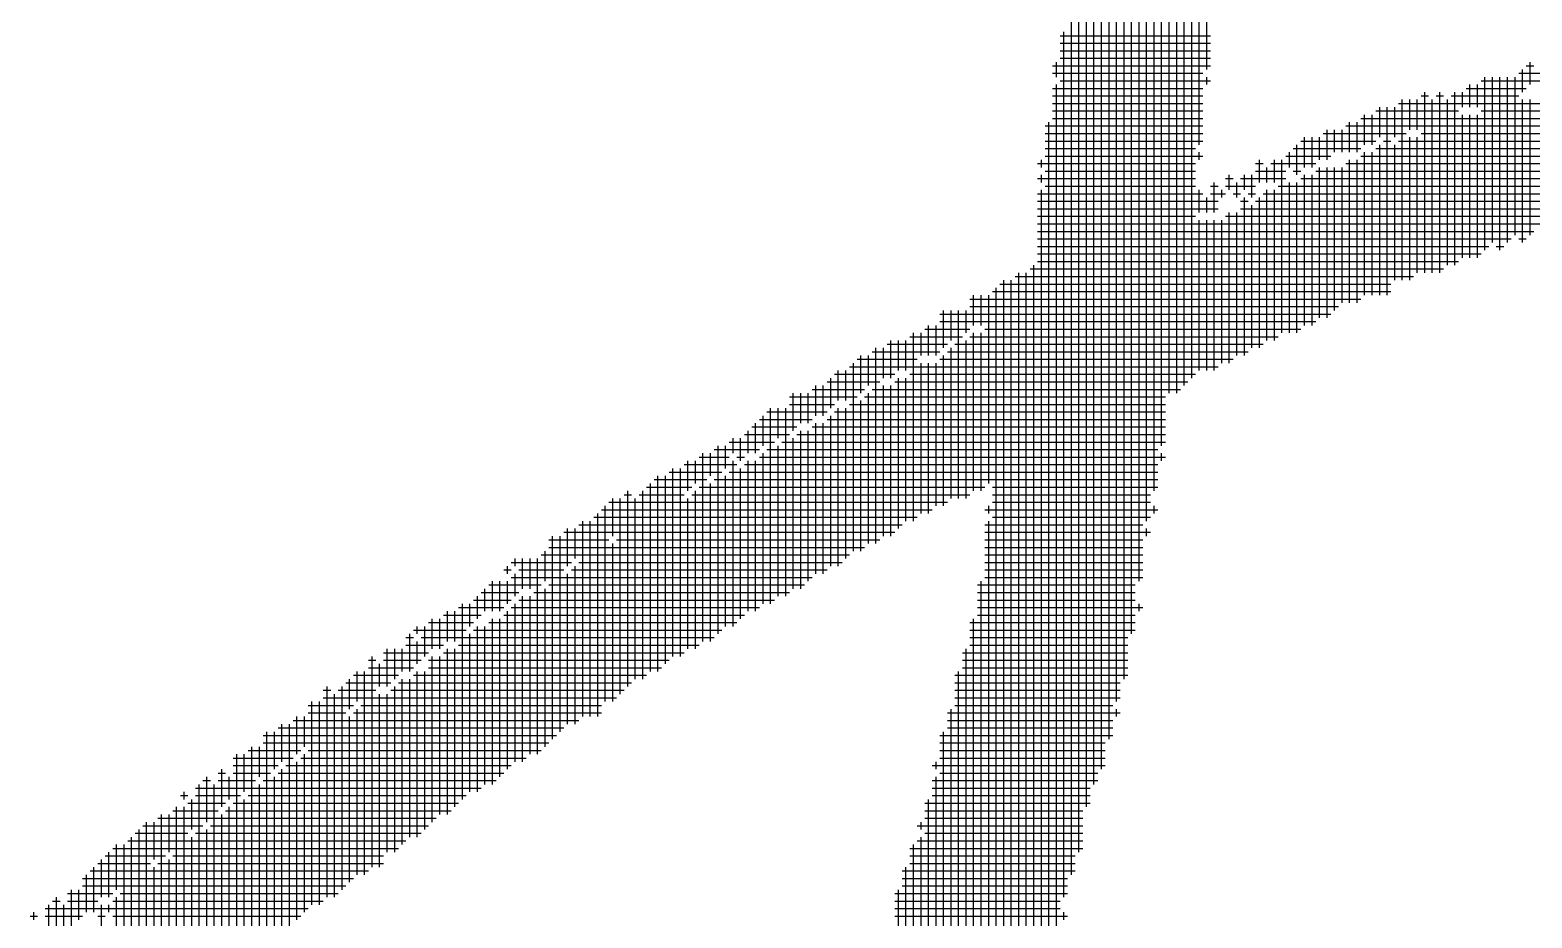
# Model space of a CAD drawing. Header units: feet. Extents: x 0 to 1079770, y 0 to 240000.
# Drawn here: x 954721 to 955476, y 13718 to 14165 of the extents above; entities that cross this region are included whole.
import ezdxf

# ---------------------------------------------------------------- set-up
doc = ezdxf.new("R2010")
doc.units = ezdxf.units.FT
doc.header["$LTSCALE"] = 2200
doc.header["$MEASUREMENT"] = 0
doc.layers.add('CX-MISC', color=2, linetype='CONTINUOUS')

msp = doc.modelspace()

# ---------------------------------------------------------------- linework, layer by layer
at = {"layer": 'CX-MISC'}
for p, q in [((955312.47, 14144.68, 9817.04), (955312.47, 14628.52, 9817.04)), ((955308.69, 14106.88, 9817.04), (955308.69, 14620.96, 9817.04)), ((955304.91, 13989.7, 9817.04), (955304.91, 14613.4, 9817.04)), ((955301.13, 13985.92, 9817.04), (955301.13, 14605.84, 9817.04)), ((955297.35, 13982.14, 9817.04), (955297.35, 14590.72, 9817.04)), ((955293.57, 13982.14, 9817.04), (955293.57, 14583.16, 9817.04)), ((955289.79, 13955.68, 9817.04), (955289.79, 14568.04, 9817.04)), ((955286.01, 13933, 9817.04), (955286.01, 14564.26, 9817.04)), ((955282.23, 13917.88, 9817.04), (955282.23, 14526.46, 9817.04)), ((955278.45, 13887.64, 9817.04), (955278.45, 14515.12, 9817.04)), ((955274.67, 13861.18, 9817.04), (955274.67, 14503.78, 9817.04)), ((955270.89, 13838.5, 9817.04), (955270.89, 14469.76, 9817.04)), ((955267.11, 13827.16, 9817.04), (955267.11, 14447.08, 9817.04)), ((955263.33, 13808.26, 9817.04), (955263.33, 14416.84, 9817.04)), ((955259.55, 13793.14, 9817.04), (955259.55, 14356.36, 9817.04)), ((955255.77, 13785.58, 9817.04), (955255.77, 14341.24, 9817.04)), ((955251.99, 13774.24, 9817.04), (955251.99, 14314.78, 9817.04)), ((955248.21, 13751.56, 9817.04), (955248.21, 14235.4, 9817.04)), ((955244.43, 13740.22, 9817.04), (955244.43, 14212.72, 9817.04)), ((955238.76, 14161.69, 9817.04), (955314.36, 14161.69, 9817.04)), ((955238.76, 14157.91, 9817.04), (955314.36, 14157.91, 9817.04)), ((955240.65, 13728.88, 9817.04), (955240.65, 14163.58, 9817.04)), ((955238.76, 14154.13, 9817.04), (955314.36, 14154.13, 9817.04)), ((955238.76, 14150.35, 9817.04), (955314.36, 14150.35, 9817.04)), ((955234.98, 14146.57, 9817.04), (955314.36, 14146.57, 9817.04)), ((955234.98, 14142.79, 9817.04), (955310.58, 14142.79, 9817.04)), ((955236.87, 14140.9, 9817.04), (955236.87, 14148.46, 9817.04)), ((955469.34, 14142.79, 9817.04), (955499.58, 14142.79, 9817.04)), ((955471.23, 14133.34, 9817.04), (955471.23, 14144.68, 9817.04)), ((955473.12, 14146.57, 9817.04), (955476.9, 14146.57, 9817.04)), ((955475.01, 14137.12, 9817.04), (955475.01, 14148.46, 9817.04)), ((955234.98, 14135.23, 9817.04), (955310.58, 14135.23, 9817.04)), ((955236.87, 13709.98, 9817.04), (955236.87, 14137.12, 9817.04)), ((955238.76, 14139.01, 9817.04), (955314.36, 14139.01, 9817.04)), ((955312.47, 14137.12, 9817.04), (955312.47, 14140.9, 9817.04)), ((955442.88, 14135.23, 9817.04), (955473.12, 14135.23, 9817.04)), ((955444.77, 14125.78, 9817.04), (955444.77, 14137.12, 9817.04)), ((955448.55, 14125.78, 9817.04), (955448.55, 14137.12, 9817.04)), ((955450.44, 14139.01, 9817.04), (955492.02, 14139.01, 9817.04)), ((955452.33, 14053.96, 9817.04), (955452.33, 14140.9, 9817.04)), ((955456.11, 14057.74, 9817.04), (955456.11, 14140.9, 9817.04)), ((955459.89, 14053.96, 9817.04), (955459.89, 14140.9, 9817.04)), ((955463.67, 14057.74, 9817.04), (955463.67, 14140.9, 9817.04)), ((955467.45, 14061.52, 9817.04), (955467.45, 14140.9, 9817.04)), ((955234.98, 14131.45, 9817.04), (955310.58, 14131.45, 9817.04)), ((955234.98, 14127.67, 9817.04), (955310.58, 14127.67, 9817.04)), ((955408.86, 14127.67, 9817.04), (955715.04, 14127.67, 9817.04)), ((955410.75, 14038.84, 9817.04), (955410.75, 14129.56, 9817.04)), ((955414.53, 14114.44, 9817.04), (955414.53, 14129.56, 9817.04)), ((955418.31, 14114.44, 9817.04), (955418.31, 14129.56, 9817.04)), ((955420.2, 14131.45, 9817.04), (955423.98, 14131.45, 9817.04)), ((955422.09, 14042.62, 9817.04), (955422.09, 14133.34, 9817.04)), ((955425.87, 14042.62, 9817.04), (955425.87, 14129.56, 9817.04)), ((955427.76, 14131.45, 9817.04), (955431.54, 14131.45, 9817.04)), ((955429.65, 14042.62, 9817.04), (955429.65, 14133.34, 9817.04)), ((955433.43, 14046.4, 9817.04), (955433.43, 14129.56, 9817.04)), ((955435.32, 14131.45, 9817.04), (955469.34, 14131.45, 9817.04)), ((955437.21, 14046.4, 9817.04), (955437.21, 14133.34, 9817.04)), ((955440.99, 14125.78, 9817.04), (955440.99, 14133.34, 9817.04)), ((955471.23, 14057.74, 9817.04), (955471.23, 14129.56, 9817.04)), ((955475.01, 14061.52, 9817.04), (955475.01, 14129.56, 9817.04)), ((955234.98, 14123.89, 9817.04), (955310.58, 14123.89, 9817.04)), ((955234.98, 14120.11, 9817.04), (955310.58, 14120.11, 9817.04)), ((955389.96, 14120.11, 9817.04), (955718.82, 14120.11, 9817.04)), ((955391.85, 14106.88, 9817.04), (955391.85, 14122, 9817.04)), ((955395.63, 14106.88, 9817.04), (955395.63, 14122, 9817.04)), ((955397.52, 14123.89, 9817.04), (955439.1, 14123.89, 9817.04)), ((955399.41, 14110.66, 9817.04), (955399.41, 14125.78, 9817.04)), ((955403.19, 14031.28, 9817.04), (955403.19, 14125.78, 9817.04)), ((955406.97, 14110.66, 9817.04), (955406.97, 14125.78, 9817.04)), ((955440.99, 14050.18, 9817.04), (955440.99, 14122, 9817.04)), ((955444.77, 14050.18, 9817.04), (955444.77, 14122, 9817.04)), ((955448.55, 14050.18, 9817.04), (955448.55, 14122, 9817.04)), ((955450.44, 14123.89, 9817.04), (955718.82, 14123.89, 9817.04)), ((955231.2, 14116.33, 9817.04), (955310.58, 14116.33, 9817.04)), ((955231.2, 14112.55, 9817.04), (955310.58, 14112.55, 9817.04)), ((955233.09, 13694.86, 9817.04), (955233.09, 14118.22, 9817.04)), ((955371.06, 14112.55, 9817.04), (955412.64, 14112.55, 9817.04)), ((955372.95, 14099.32, 9817.04), (955372.95, 14114.44, 9817.04)), ((955376.73, 14103.1, 9817.04), (955376.73, 14114.44, 9817.04)), ((955380.51, 14103.1, 9817.04), (955380.51, 14114.44, 9817.04)), ((955382.4, 14116.33, 9817.04), (955718.82, 14116.33, 9817.04)), ((955384.29, 14103.1, 9817.04), (955384.29, 14118.22, 9817.04)), ((955388.07, 14103.1, 9817.04), (955388.07, 14118.22, 9817.04)), ((955420.2, 14112.55, 9817.04), (955726.38, 14112.55, 9817.04)), ((955231.2, 14108.77, 9817.04), (955310.58, 14108.77, 9817.04)), ((955231.2, 14104.99, 9817.04), (955306.8, 14104.99, 9817.04)), ((955355.94, 14104.99, 9817.04), (955389.96, 14104.99, 9817.04)), ((955357.83, 14091.76, 9817.04), (955357.83, 14106.88, 9817.04)), ((955359.72, 14108.77, 9817.04), (955397.52, 14108.77, 9817.04)), ((955361.61, 14095.54, 9817.04), (955361.61, 14110.66, 9817.04)), ((955365.39, 14095.54, 9817.04), (955365.39, 14110.66, 9817.04)), ((955369.17, 14099.32, 9817.04), (955369.17, 14110.66, 9817.04)), ((955397.52, 14104.99, 9817.04), (955733.94, 14104.99, 9817.04)), ((955399.41, 14031.28, 9817.04), (955399.41, 14106.88, 9817.04)), ((955401.3, 14108.77, 9817.04), (955405.08, 14108.77, 9817.04)), ((955406.97, 14038.84, 9817.04), (955406.97, 14106.88, 9817.04)), ((955408.86, 14108.77, 9817.04), (955730.16, 14108.77, 9817.04)), ((955414.53, 14038.84, 9817.04), (955414.53, 14110.66, 9817.04)), ((955418.31, 14042.62, 9817.04), (955418.31, 14110.66, 9817.04)), ((955227.42, 14097.43, 9817.04), (955306.8, 14097.43, 9817.04)), ((955229.31, 14095.54, 9817.04), (955229.31, 14099.32, 9817.04)), ((955231.2, 14101.21, 9817.04), (955310.58, 14101.21, 9817.04)), ((955308.69, 14099.32, 9817.04), (955308.69, 14103.1, 9817.04)), ((955337.04, 14097.43, 9817.04), (955340.82, 14097.43, 9817.04)), ((955338.93, 14087.98, 9817.04), (955338.93, 14099.32, 9817.04)), ((955344.6, 14097.43, 9817.04), (955367.28, 14097.43, 9817.04)), ((955346.49, 14087.98, 9817.04), (955346.49, 14099.32, 9817.04)), ((955350.27, 14012.38, 9817.04), (955350.27, 14099.32, 9817.04)), ((955352.16, 14101.21, 9817.04), (955374.84, 14101.21, 9817.04)), ((955354.05, 14095.54, 9817.04), (955354.05, 14103.1, 9817.04)), ((955382.4, 14097.43, 9817.04), (955601.64, 14097.43, 9817.04)), ((955384.29, 14027.5, 9817.04), (955384.29, 14099.32, 9817.04)), ((955388.07, 14027.5, 9817.04), (955388.07, 14099.32, 9817.04)), ((955389.96, 14101.21, 9817.04), (955733.94, 14101.21, 9817.04)), ((955391.85, 14031.28, 9817.04), (955391.85, 14103.1, 9817.04)), ((955395.63, 14031.28, 9817.04), (955395.63, 14103.1, 9817.04)), ((955227.42, 14089.87, 9817.04), (955306.8, 14089.87, 9817.04)), ((955229.31, 14087.98, 9817.04), (955229.31, 14091.76, 9817.04)), ((955231.2, 14093.65, 9817.04), (955306.8, 14093.65, 9817.04)), ((955321.92, 14089.87, 9817.04), (955325.7, 14089.87, 9817.04)), ((955323.81, 14084.2, 9817.04), (955323.81, 14091.76, 9817.04)), ((955329.48, 14089.87, 9817.04), (955352.16, 14089.87, 9817.04)), ((955331.37, 14084.2, 9817.04), (955331.37, 14091.76, 9817.04)), ((955335.15, 14080.42, 9817.04), (955335.15, 14091.76, 9817.04)), ((955337.04, 14093.65, 9817.04), (955352.16, 14093.65, 9817.04)), ((955342.71, 14087.98, 9817.04), (955342.71, 14095.54, 9817.04)), ((955355.94, 14093.65, 9817.04), (955359.72, 14093.65, 9817.04)), ((955359.72, 14089.87, 9817.04), (955571.4, 14089.87, 9817.04)), ((955361.61, 14016.16, 9817.04), (955361.61, 14091.76, 9817.04)), ((955365.39, 14016.16, 9817.04), (955365.39, 14091.76, 9817.04)), ((955367.28, 14093.65, 9817.04), (955594.08, 14093.65, 9817.04)), ((955369.17, 14019.94, 9817.04), (955369.17, 14095.54, 9817.04)), ((955372.95, 14019.94, 9817.04), (955372.95, 14095.54, 9817.04)), ((955376.73, 14023.72, 9817.04), (955376.73, 14095.54, 9817.04)), ((955380.51, 14027.5, 9817.04), (955380.51, 14095.54, 9817.04)), ((955227.42, 14082.31, 9817.04), (955310.58, 14082.31, 9817.04)), ((955229.31, 13668.4, 9817.04), (955229.31, 14084.2, 9817.04)), ((955231.2, 14086.09, 9817.04), (955306.8, 14086.09, 9817.04)), ((955308.69, 14072.86, 9817.04), (955308.69, 14084.2, 9817.04)), ((955314.36, 14086.09, 9817.04), (955318.14, 14086.09, 9817.04)), ((955314.36, 14082.31, 9817.04), (955321.92, 14082.31, 9817.04)), ((955316.25, 14072.86, 9817.04), (955316.25, 14087.98, 9817.04)), ((955320.03, 14080.42, 9817.04), (955320.03, 14084.2, 9817.04)), ((955321.92, 14086.09, 9817.04), (955337.04, 14086.09, 9817.04)), ((955325.7, 14082.31, 9817.04), (955329.48, 14082.31, 9817.04)), ((955327.59, 14080.42, 9817.04), (955327.59, 14087.98, 9817.04)), ((955333.26, 14082.31, 9817.04), (955337.04, 14082.31, 9817.04)), ((955340.82, 14082.31, 9817.04), (955537.38, 14082.31, 9817.04)), ((955342.71, 14008.6, 9817.04), (955342.71, 14084.2, 9817.04)), ((955346.49, 14008.6, 9817.04), (955346.49, 14084.2, 9817.04)), ((955348.38, 14086.09, 9817.04), (955556.28, 14086.09, 9817.04)), ((955354.05, 14012.38, 9817.04), (955354.05, 14087.98, 9817.04)), ((955357.83, 14012.38, 9817.04), (955357.83, 14087.98, 9817.04)), ((955227.42, 14078.53, 9817.04), (955318.14, 14078.53, 9817.04)), ((955227.42, 14074.75, 9817.04), (955318.14, 14074.75, 9817.04)), ((955312.47, 14072.86, 9817.04), (955312.47, 14080.42, 9817.04)), ((955329.48, 14078.53, 9817.04), (955333.26, 14078.53, 9817.04)), ((955329.48, 14074.75, 9817.04), (955518.48, 14074.75, 9817.04)), ((955331.37, 14001.04, 9817.04), (955331.37, 14080.42, 9817.04)), ((955335.15, 14004.82, 9817.04), (955335.15, 14076.64, 9817.04)), ((955337.04, 14078.53, 9817.04), (955526.04, 14078.53, 9817.04)), ((955338.93, 14004.82, 9817.04), (955338.93, 14080.42, 9817.04)), ((955227.42, 14070.97, 9817.04), (955306.8, 14070.97, 9817.04)), ((955227.42, 14067.19, 9817.04), (955495.8, 14067.19, 9817.04)), ((955308.69, 13993.48, 9817.04), (955308.69, 14069.08, 9817.04)), ((955312.47, 13993.48, 9817.04), (955312.47, 14069.08, 9817.04)), ((955316.25, 13993.48, 9817.04), (955316.25, 14069.08, 9817.04)), ((955320.03, 13997.26, 9817.04), (955320.03, 14069.08, 9817.04)), ((955321.92, 14070.97, 9817.04), (955503.36, 14070.97, 9817.04)), ((955323.81, 13997.26, 9817.04), (955323.81, 14072.86, 9817.04)), ((955327.59, 14001.04, 9817.04), (955327.59, 14072.86, 9817.04)), ((955227.42, 14063.41, 9817.04), (955476.9, 14063.41, 9817.04)), ((955227.42, 14059.63, 9817.04), (955465.56, 14059.63, 9817.04)), ((955469.34, 14059.63, 9817.04), (955473.12, 14059.63, 9817.04)), ((955227.42, 14055.85, 9817.04), (955454.22, 14055.85, 9817.04)), ((955227.42, 14052.07, 9817.04), (955450.44, 14052.07, 9817.04)), ((955458, 14055.85, 9817.04), (955461.78, 14055.85, 9817.04)), ((955223.64, 14044.51, 9817.04), (955431.54, 14044.51, 9817.04)), ((955225.53, 13660.84, 9817.04), (955225.53, 14046.4, 9817.04)), ((955227.42, 14048.29, 9817.04), (955439.1, 14048.29, 9817.04)), ((955208.52, 14036.95, 9817.04), (955405.08, 14036.95, 9817.04)), ((955210.41, 13607.92, 9817.04), (955210.41, 14038.84, 9817.04)), ((955214.19, 13623.04, 9817.04), (955214.19, 14038.84, 9817.04)), ((955216.08, 14040.73, 9817.04), (955416.42, 14040.73, 9817.04)), ((955217.97, 13634.38, 9817.04), (955217.97, 14042.62, 9817.04)), ((955221.75, 13645.72, 9817.04), (955221.75, 14042.62, 9817.04)), ((955193.4, 14029.39, 9817.04), (955389.96, 14029.39, 9817.04)), ((955195.29, 14016.16, 9817.04), (955195.29, 14031.28, 9817.04)), ((955199.07, 14016.16, 9817.04), (955199.07, 14031.28, 9817.04)), ((955202.85, 13936.78, 9817.04), (955202.85, 14031.28, 9817.04)), ((955204.74, 14033.17, 9817.04), (955405.08, 14033.17, 9817.04)), ((955206.63, 13589.02, 9817.04), (955206.63, 14035.06, 9817.04)), ((955178.28, 14021.83, 9817.04), (955374.84, 14021.83, 9817.04)), ((955180.17, 14004.82, 9817.04), (955180.17, 14023.72, 9817.04)), ((955183.95, 14008.6, 9817.04), (955183.95, 14023.72, 9817.04)), ((955187.73, 13929.22, 9817.04), (955187.73, 14023.72, 9817.04)), ((955191.51, 14012.38, 9817.04), (955191.51, 14023.72, 9817.04)), ((955193.4, 14025.61, 9817.04), (955378.62, 14025.61, 9817.04)), ((955170.72, 14014.27, 9817.04), (955193.4, 14014.27, 9817.04)), ((955172.61, 14001.04, 9817.04), (955172.61, 14016.16, 9817.04)), ((955176.39, 14001.04, 9817.04), (955176.39, 14016.16, 9817.04)), ((955178.28, 14018.05, 9817.04), (955367.28, 14018.05, 9817.04)), ((955200.96, 14014.27, 9817.04), (955359.72, 14014.27, 9817.04)), ((955151.82, 14006.71, 9817.04), (955182.06, 14006.71, 9817.04)), ((955153.71, 13989.7, 9817.04), (955153.71, 14008.6, 9817.04)), ((955157.49, 13993.48, 9817.04), (955157.49, 14008.6, 9817.04)), ((955161.27, 13993.48, 9817.04), (955161.27, 14008.6, 9817.04)), ((955163.16, 14010.49, 9817.04), (955189.62, 14010.49, 9817.04)), ((955165.05, 13917.88, 9817.04), (955165.05, 14012.38, 9817.04)), ((955168.83, 14001.04, 9817.04), (955168.83, 14012.38, 9817.04)), ((955185.84, 14006.71, 9817.04), (955340.82, 14006.71, 9817.04)), ((955191.51, 13929.22, 9817.04), (955191.51, 14008.6, 9817.04)), ((955193.4, 14010.49, 9817.04), (955348.38, 14010.49, 9817.04)), ((955195.29, 13933, 9817.04), (955195.29, 14012.38, 9817.04)), ((955199.07, 13933, 9817.04), (955199.07, 14012.38, 9817.04)), ((955136.7, 13999.15, 9817.04), (955166.94, 13999.15, 9817.04)), ((955138.59, 13982.14, 9817.04), (955138.59, 14001.04, 9817.04)), ((955142.37, 13985.92, 9817.04), (955142.37, 14001.04, 9817.04)), ((955144.26, 14002.93, 9817.04), (955178.28, 14002.93, 9817.04)), ((955146.15, 13906.54, 9817.04), (955146.15, 14004.82, 9817.04)), ((955149.93, 13989.7, 9817.04), (955149.93, 14004.82, 9817.04)), ((955178.28, 13999.15, 9817.04), (955325.7, 13999.15, 9817.04)), ((955180.17, 13925.44, 9817.04), (955180.17, 14001.04, 9817.04)), ((955182.06, 14002.93, 9817.04), (955333.26, 14002.93, 9817.04)), ((955183.95, 13929.22, 9817.04), (955183.95, 14004.82, 9817.04)), ((955125.36, 13991.59, 9817.04), (955155.6, 13991.59, 9817.04)), ((955127.25, 13978.36, 9817.04), (955127.25, 13993.48, 9817.04)), ((955131.03, 13978.36, 9817.04), (955131.03, 13993.48, 9817.04)), ((955132.92, 13995.37, 9817.04), (955318.14, 13995.37, 9817.04)), ((955134.81, 13902.76, 9817.04), (955134.81, 13997.26, 9817.04)), ((955163.16, 13991.59, 9817.04), (955306.8, 13991.59, 9817.04)), ((955168.83, 13921.66, 9817.04), (955168.83, 13997.26, 9817.04)), ((955172.61, 13921.66, 9817.04), (955172.61, 13997.26, 9817.04)), ((955176.39, 13925.44, 9817.04), (955176.39, 13997.26, 9817.04)), ((955114.02, 13984.03, 9817.04), (955140.48, 13984.03, 9817.04)), ((955115.91, 13970.8, 9817.04), (955115.91, 13985.92, 9817.04)), ((955119.69, 13970.8, 9817.04), (955119.69, 13985.92, 9817.04)), ((955121.58, 13987.81, 9817.04), (955148.04, 13987.81, 9817.04)), ((955123.47, 13974.58, 9817.04), (955123.47, 13989.7, 9817.04)), ((955144.26, 13984.03, 9817.04), (955299.24, 13984.03, 9817.04)), ((955149.93, 13910.32, 9817.04), (955149.93, 13985.92, 9817.04)), ((955153.71, 13910.32, 9817.04), (955153.71, 13985.92, 9817.04)), ((955155.6, 13987.81, 9817.04), (955303.02, 13987.81, 9817.04)), ((955157.49, 13914.1, 9817.04), (955157.49, 13989.7, 9817.04)), ((955161.27, 13917.88, 9817.04), (955161.27, 13989.7, 9817.04)), ((955102.68, 13980.25, 9817.04), (955136.7, 13980.25, 9817.04)), ((955102.68, 13976.47, 9817.04), (955125.36, 13976.47, 9817.04)), ((955104.57, 13963.24, 9817.04), (955104.57, 13982.14, 9817.04)), ((955108.35, 13967.02, 9817.04), (955108.35, 13982.14, 9817.04)), ((955112.13, 13967.02, 9817.04), (955112.13, 13982.14, 9817.04)), ((955132.92, 13976.47, 9817.04), (955291.68, 13976.47, 9817.04)), ((955138.59, 13902.76, 9817.04), (955138.59, 13978.36, 9817.04)), ((955140.48, 13980.25, 9817.04), (955291.68, 13980.25, 9817.04)), ((955142.37, 13906.54, 9817.04), (955142.37, 13982.14, 9817.04)), ((955087.56, 13968.91, 9817.04), (955114.02, 13968.91, 9817.04)), ((955089.45, 13955.68, 9817.04), (955089.45, 13970.8, 9817.04)), ((955091.34, 13972.69, 9817.04), (955121.58, 13972.69, 9817.04)), ((955093.23, 13876.3, 9817.04), (955093.23, 13974.58, 9817.04)), ((955097.01, 13959.46, 9817.04), (955097.01, 13974.58, 9817.04)), ((955100.79, 13880.08, 9817.04), (955100.79, 13974.58, 9817.04)), ((955121.58, 13968.91, 9817.04), (955291.68, 13968.91, 9817.04)), ((955123.47, 13895.2, 9817.04), (955123.47, 13970.8, 9817.04)), ((955125.36, 13972.69, 9817.04), (955291.68, 13972.69, 9817.04)), ((955127.25, 13895.2, 9817.04), (955127.25, 13974.58, 9817.04)), ((955131.03, 13898.98, 9817.04), (955131.03, 13974.58, 9817.04)), ((955080, 13961.35, 9817.04), (955102.68, 13961.35, 9817.04)), ((955081.89, 13951.9, 9817.04), (955081.89, 13963.24, 9817.04)), ((955083.78, 13965.13, 9817.04), (955106.46, 13965.13, 9817.04)), ((955085.67, 13951.9, 9817.04), (955085.67, 13967.02, 9817.04)), ((955106.46, 13961.35, 9817.04), (955291.68, 13961.35, 9817.04)), ((955108.35, 13883.86, 9817.04), (955108.35, 13963.24, 9817.04)), ((955112.13, 13887.64, 9817.04), (955112.13, 13963.24, 9817.04)), ((955114.02, 13965.13, 9817.04), (955291.68, 13965.13, 9817.04)), ((955115.91, 13891.42, 9817.04), (955115.91, 13967.02, 9817.04)), ((955119.69, 13891.42, 9817.04), (955119.69, 13967.02, 9817.04)), ((955064.88, 13953.79, 9817.04), (955087.56, 13953.79, 9817.04)), ((955066.77, 13861.18, 9817.04), (955066.77, 13955.68, 9817.04)), ((955070.55, 13944.34, 9817.04), (955070.55, 13955.68, 9817.04)), ((955072.44, 13957.57, 9817.04), (955095.12, 13957.57, 9817.04)), ((955074.33, 13951.9, 9817.04), (955074.33, 13959.46, 9817.04)), ((955078.11, 13948.12, 9817.04), (955078.11, 13959.46, 9817.04)), ((955091.34, 13953.79, 9817.04), (955287.9, 13953.79, 9817.04)), ((955097.01, 13880.08, 9817.04), (955097.01, 13955.68, 9817.04)), ((955098.9, 13957.57, 9817.04), (955291.68, 13957.57, 9817.04)), ((955104.57, 13883.86, 9817.04), (955104.57, 13959.46, 9817.04)), ((955049.76, 13946.23, 9817.04), (955076.22, 13946.23, 9817.04)), ((955051.65, 13933, 9817.04), (955051.65, 13948.12, 9817.04)), ((955055.43, 13936.78, 9817.04), (955055.43, 13948.12, 9817.04)), ((955057.32, 13950.01, 9817.04), (955072.44, 13950.01, 9817.04)), ((955059.21, 13857.4, 9817.04), (955059.21, 13951.9, 9817.04)), ((955062.99, 13940.56, 9817.04), (955062.99, 13951.9, 9817.04)), ((955074.33, 13864.96, 9817.04), (955074.33, 13948.12, 9817.04)), ((955076.22, 13950.01, 9817.04), (955080, 13950.01, 9817.04)), ((955080, 13946.23, 9817.04), (955287.9, 13946.23, 9817.04)), ((955081.89, 13872.52, 9817.04), (955081.89, 13948.12, 9817.04)), ((955085.67, 13872.52, 9817.04), (955085.67, 13948.12, 9817.04)), ((955087.56, 13950.01, 9817.04), (955291.68, 13950.01, 9817.04)), ((955089.45, 13876.3, 9817.04), (955089.45, 13951.9, 9817.04)), ((955289.79, 13948.12, 9817.04), (955289.79, 13951.9, 9817.04)), ((955034.64, 13938.67, 9817.04), (955061.1, 13938.67, 9817.04)), ((955036.53, 13842.28, 9817.04), (955036.53, 13940.56, 9817.04)), ((955040.31, 13846.06, 9817.04), (955040.31, 13940.56, 9817.04)), ((955042.2, 13942.45, 9817.04), (955068.66, 13942.45, 9817.04)), ((955044.09, 13849.84, 9817.04), (955044.09, 13944.34, 9817.04)), ((955047.87, 13849.84, 9817.04), (955047.87, 13944.34, 9817.04)), ((955064.88, 13938.67, 9817.04), (955287.9, 13938.67, 9817.04)), ((955070.55, 13864.96, 9817.04), (955070.55, 13940.56, 9817.04)), ((955072.44, 13942.45, 9817.04), (955287.9, 13942.45, 9817.04)), ((955078.11, 13868.74, 9817.04), (955078.11, 13944.34, 9817.04)), ((955019.52, 13931.11, 9817.04), (955023.3, 13931.11, 9817.04)), ((955021.41, 13834.72, 9817.04), (955021.41, 13933, 9817.04)), ((955027.08, 13931.11, 9817.04), (955049.76, 13931.11, 9817.04)), ((955028.97, 13838.5, 9817.04), (955028.97, 13933, 9817.04)), ((955030.86, 13934.89, 9817.04), (955053.54, 13934.89, 9817.04)), ((955032.75, 13842.28, 9817.04), (955032.75, 13936.78, 9817.04)), ((955053.54, 13931.11, 9817.04), (955193.4, 13931.11, 9817.04)), ((955055.43, 13853.62, 9817.04), (955055.43, 13933, 9817.04)), ((955057.32, 13934.89, 9817.04), (955200.96, 13934.89, 9817.04)), ((955062.99, 13857.4, 9817.04), (955062.99, 13936.78, 9817.04)), ((955204.74, 13934.89, 9817.04), (955287.9, 13934.89, 9817.04)), ((955204.74, 13931.11, 9817.04), (955284.12, 13931.11, 9817.04)), ((955008.18, 13923.55, 9817.04), (955174.5, 13923.55, 9817.04)), ((955010.07, 13827.16, 9817.04), (955010.07, 13925.44, 9817.04)), ((955011.96, 13927.33, 9817.04), (955182.06, 13927.33, 9817.04)), ((955013.85, 13910.32, 9817.04), (955013.85, 13929.22, 9817.04)), ((955017.63, 13830.94, 9817.04), (955017.63, 13929.22, 9817.04)), ((955025.19, 13838.5, 9817.04), (955025.19, 13929.22, 9817.04)), ((955051.65, 13853.62, 9817.04), (955051.65, 13929.22, 9817.04)), ((955200.96, 13923.55, 9817.04), (955287.9, 13923.55, 9817.04)), ((955202.85, 13921.66, 9817.04), (955202.85, 13925.44, 9817.04)), ((955204.74, 13927.33, 9817.04), (955284.12, 13927.33, 9817.04)), ((955286.01, 13921.66, 9817.04), (955286.01, 13925.44, 9817.04)), ((954996.84, 13915.99, 9817.04), (955159.38, 13915.99, 9817.04)), ((954998.73, 13819.6, 9817.04), (954998.73, 13917.88, 9817.04)), ((955002.51, 13819.6, 9817.04), (955002.51, 13917.88, 9817.04)), ((955004.4, 13919.77, 9817.04), (955166.94, 13919.77, 9817.04)), ((955006.29, 13819.6, 9817.04), (955006.29, 13921.66, 9817.04)), ((955200.96, 13915.99, 9817.04), (955280.34, 13915.99, 9817.04)), ((955202.85, 13589.02, 9817.04), (955202.85, 13917.88, 9817.04)), ((955204.74, 13919.77, 9817.04), (955284.12, 13919.77, 9817.04)), ((954981.72, 13908.43, 9817.04), (955011.96, 13908.43, 9817.04)), ((954983.61, 13808.26, 9817.04), (954983.61, 13910.32, 9817.04)), ((954987.39, 13812.04, 9817.04), (954987.39, 13910.32, 9817.04)), ((954989.28, 13912.21, 9817.04), (955155.6, 13912.21, 9817.04)), ((954991.17, 13895.2, 9817.04), (954991.17, 13914.1, 9817.04)), ((954994.95, 13898.98, 9817.04), (954994.95, 13914.1, 9817.04)), ((955015.74, 13908.43, 9817.04), (955148.04, 13908.43, 9817.04)), ((955200.96, 13912.21, 9817.04), (955284.12, 13912.21, 9817.04)), ((955200.96, 13908.43, 9817.04), (955280.34, 13908.43, 9817.04)), ((955282.23, 13910.32, 9817.04), (955282.23, 13914.1, 9817.04)), ((954977.94, 13900.87, 9817.04), (955132.92, 13900.87, 9817.04)), ((954979.83, 13887.64, 9817.04), (954979.83, 13902.76, 9817.04)), ((954981.72, 13904.65, 9817.04), (955140.48, 13904.65, 9817.04)), ((955013.85, 13827.16, 9817.04), (955013.85, 13906.54, 9817.04)), ((955200.96, 13904.65, 9817.04), (955280.34, 13904.65, 9817.04)), ((955200.96, 13900.87, 9817.04), (955280.34, 13900.87, 9817.04)), ((954959.04, 13893.31, 9817.04), (954962.82, 13893.31, 9817.04)), ((954960.93, 13891.42, 9817.04), (954960.93, 13895.2, 9817.04)), ((954962.82, 13897.09, 9817.04), (954993.06, 13897.09, 9817.04)), ((954964.71, 13895.2, 9817.04), (954964.71, 13898.98, 9817.04)), ((954966.6, 13893.31, 9817.04), (954989.28, 13893.31, 9817.04)), ((954968.49, 13883.86, 9817.04), (954968.49, 13898.98, 9817.04)), ((954972.27, 13883.86, 9817.04), (954972.27, 13898.98, 9817.04)), ((954976.05, 13800.7, 9817.04), (954976.05, 13898.98, 9817.04)), ((954993.06, 13893.31, 9817.04), (955121.58, 13893.31, 9817.04)), ((954994.95, 13815.82, 9817.04), (954994.95, 13895.2, 9817.04)), ((954996.84, 13897.09, 9817.04), (955129.14, 13897.09, 9817.04)), ((955200.96, 13897.09, 9817.04), (955280.34, 13897.09, 9817.04)), ((955200.96, 13893.31, 9817.04), (955280.34, 13893.31, 9817.04)), ((954951.48, 13885.75, 9817.04), (954977.94, 13885.75, 9817.04)), ((954953.37, 13872.52, 9817.04), (954953.37, 13887.64, 9817.04)), ((954957.15, 13872.52, 9817.04), (954957.15, 13887.64, 9817.04)), ((954960.93, 13876.3, 9817.04), (954960.93, 13887.64, 9817.04)), ((954962.82, 13889.53, 9817.04), (955114.02, 13889.53, 9817.04)), ((954964.71, 13880.08, 9817.04), (954964.71, 13891.42, 9817.04)), ((954981.72, 13885.75, 9817.04), (955110.24, 13885.75, 9817.04)), ((954991.17, 13815.82, 9817.04), (954991.17, 13891.42, 9817.04)), ((955197.18, 13885.75, 9817.04), (955276.56, 13885.75, 9817.04)), ((955199.07, 13570.12, 9817.04), (955199.07, 13887.64, 9817.04)), ((955200.96, 13889.53, 9817.04), (955280.34, 13889.53, 9817.04)), ((954943.92, 13878.19, 9817.04), (954962.82, 13878.19, 9817.04)), ((954945.81, 13868.74, 9817.04), (954945.81, 13880.08, 9817.04)), ((954947.7, 13881.97, 9817.04), (954966.6, 13881.97, 9817.04)), ((954949.59, 13872.52, 9817.04), (954949.59, 13883.86, 9817.04)), ((954966.6, 13878.19, 9817.04), (955095.12, 13878.19, 9817.04)), ((954968.49, 13796.92, 9817.04), (954968.49, 13880.08, 9817.04)), ((954972.27, 13800.7, 9817.04), (954972.27, 13880.08, 9817.04)), ((954974.16, 13881.97, 9817.04), (955102.68, 13881.97, 9817.04)), ((954979.83, 13804.48, 9817.04), (954979.83, 13883.86, 9817.04)), ((955197.18, 13881.97, 9817.04), (955276.56, 13881.97, 9817.04)), ((955197.18, 13878.19, 9817.04), (955276.56, 13878.19, 9817.04)), ((954928.8, 13870.63, 9817.04), (954947.7, 13870.63, 9817.04)), ((954930.69, 13857.4, 9817.04), (954930.69, 13872.52, 9817.04)), ((954934.47, 13857.4, 9817.04), (954934.47, 13872.52, 9817.04)), ((954936.36, 13874.41, 9817.04), (954959.04, 13874.41, 9817.04)), ((954938.25, 13778.02, 9817.04), (954938.25, 13876.3, 9817.04)), ((954942.03, 13864.96, 9817.04), (954942.03, 13876.3, 9817.04)), ((954959.04, 13870.63, 9817.04), (955080, 13870.63, 9817.04)), ((954960.93, 13793.14, 9817.04), (954960.93, 13872.52, 9817.04)), ((954962.82, 13874.41, 9817.04), (955087.56, 13874.41, 9817.04)), ((954964.71, 13796.92, 9817.04), (954964.71, 13876.3, 9817.04)), ((955197.18, 13874.41, 9817.04), (955280.34, 13874.41, 9817.04)), ((955197.18, 13870.63, 9817.04), (955276.56, 13870.63, 9817.04)), ((955278.45, 13872.52, 9817.04), (955278.45, 13876.3, 9817.04)), ((954913.68, 13863.07, 9817.04), (954940.14, 13863.07, 9817.04)), ((954915.57, 13861.18, 9817.04), (954915.57, 13864.96, 9817.04)), ((954919.35, 13849.84, 9817.04), (954919.35, 13864.96, 9817.04)), ((954921.24, 13866.85, 9817.04), (954943.92, 13866.85, 9817.04)), ((954923.13, 13853.62, 9817.04), (954923.13, 13868.74, 9817.04)), ((954926.91, 13853.62, 9817.04), (954926.91, 13868.74, 9817.04)), ((954943.92, 13863.07, 9817.04), (955068.66, 13863.07, 9817.04)), ((954945.81, 13781.8, 9817.04), (954945.81, 13864.96, 9817.04)), ((954949.59, 13785.58, 9817.04), (954949.59, 13864.96, 9817.04)), ((954951.48, 13866.85, 9817.04), (955076.22, 13866.85, 9817.04)), ((954953.37, 13785.58, 9817.04), (954953.37, 13868.74, 9817.04)), ((954957.15, 13789.36, 9817.04), (954957.15, 13868.74, 9817.04)), ((955193.4, 13866.85, 9817.04), (955276.56, 13866.85, 9817.04)), ((955193.4, 13863.07, 9817.04), (955276.56, 13863.07, 9817.04)), ((955195.29, 13558.78, 9817.04), (955195.29, 13868.74, 9817.04)), ((954909.9, 13859.29, 9817.04), (954913.68, 13859.29, 9817.04)), ((954909.9, 13855.51, 9817.04), (954928.8, 13855.51, 9817.04)), ((954911.79, 13842.28, 9817.04), (954911.79, 13861.18, 9817.04)), ((954915.57, 13846.06, 9817.04), (954915.57, 13857.4, 9817.04)), ((954917.46, 13859.29, 9817.04), (955064.88, 13859.29, 9817.04)), ((954936.36, 13855.51, 9817.04), (955057.32, 13855.51, 9817.04)), ((954942.03, 13781.8, 9817.04), (954942.03, 13861.18, 9817.04)), ((955193.4, 13859.29, 9817.04), (955272.78, 13859.29, 9817.04)), ((955193.4, 13855.51, 9817.04), (955272.78, 13855.51, 9817.04)), ((954891, 13847.95, 9817.04), (954894.78, 13847.95, 9817.04)), ((954892.89, 13744, 9817.04), (954892.89, 13849.84, 9817.04)), ((954898.56, 13851.73, 9817.04), (954921.24, 13851.73, 9817.04)), ((954898.56, 13847.95, 9817.04), (954917.46, 13847.95, 9817.04)), ((954900.45, 13834.72, 9817.04), (954900.45, 13853.62, 9817.04)), ((954904.23, 13838.5, 9817.04), (954904.23, 13853.62, 9817.04)), ((954908.01, 13842.28, 9817.04), (954908.01, 13853.62, 9817.04)), ((954921.24, 13847.95, 9817.04), (955042.2, 13847.95, 9817.04)), ((954923.13, 13766.68, 9817.04), (954923.13, 13849.84, 9817.04)), ((954926.91, 13770.46, 9817.04), (954926.91, 13849.84, 9817.04)), ((954928.8, 13851.73, 9817.04), (955049.76, 13851.73, 9817.04)), ((954930.69, 13770.46, 9817.04), (954930.69, 13853.62, 9817.04)), ((954934.47, 13774.24, 9817.04), (954934.47, 13853.62, 9817.04)), ((955189.62, 13851.73, 9817.04), (955272.78, 13851.73, 9817.04)), ((955189.62, 13847.95, 9817.04), (955272.78, 13847.95, 9817.04)), ((955191.51, 13547.44, 9817.04), (955191.51, 13853.62, 9817.04)), ((954883.44, 13840.39, 9817.04), (954906.12, 13840.39, 9817.04)), ((954885.33, 13827.16, 9817.04), (954885.33, 13842.28, 9817.04)), ((954889.11, 13740.22, 9817.04), (954889.11, 13842.28, 9817.04)), ((954891, 13844.17, 9817.04), (954913.68, 13844.17, 9817.04)), ((954896.67, 13834.72, 9817.04), (954896.67, 13846.06, 9817.04)), ((954913.68, 13840.39, 9817.04), (955030.86, 13840.39, 9817.04)), ((954915.57, 13759.12, 9817.04), (954915.57, 13842.28, 9817.04)), ((954919.35, 13762.9, 9817.04), (954919.35, 13842.28, 9817.04)), ((954921.24, 13844.17, 9817.04), (955038.42, 13844.17, 9817.04)), ((955185.84, 13840.39, 9817.04), (955272.78, 13840.39, 9817.04)), ((955187.73, 13539.88, 9817.04), (955187.73, 13842.28, 9817.04)), ((955189.62, 13844.17, 9817.04), (955272.78, 13844.17, 9817.04)), ((954868.32, 13832.83, 9817.04), (954872.1, 13832.83, 9817.04)), ((954870.21, 13728.88, 9817.04), (954870.21, 13834.72, 9817.04)), ((954875.88, 13832.83, 9817.04), (954894.78, 13832.83, 9817.04)), ((954877.77, 13732.66, 9817.04), (954877.77, 13834.72, 9817.04)), ((954879.66, 13836.61, 9817.04), (954902.34, 13836.61, 9817.04)), ((954881.55, 13823.38, 9817.04), (954881.55, 13838.5, 9817.04)), ((954902.34, 13832.83, 9817.04), (955019.52, 13832.83, 9817.04)), ((954904.23, 13751.56, 9817.04), (954904.23, 13834.72, 9817.04)), ((954906.12, 13836.61, 9817.04), (955023.3, 13836.61, 9817.04)), ((954908.01, 13755.34, 9817.04), (954908.01, 13838.5, 9817.04)), ((954911.79, 13759.12, 9817.04), (954911.79, 13838.5, 9817.04)), ((955185.84, 13836.61, 9817.04), (955269, 13836.61, 9817.04)), ((955185.84, 13832.83, 9817.04), (955269, 13832.83, 9817.04)), ((954860.76, 13825.27, 9817.04), (954883.44, 13825.27, 9817.04)), ((954862.65, 13725.1, 9817.04), (954862.65, 13827.16, 9817.04)), ((954866.43, 13725.1, 9817.04), (954866.43, 13827.16, 9817.04)), ((954868.32, 13829.05, 9817.04), (955015.74, 13829.05, 9817.04)), ((954873.99, 13728.88, 9817.04), (954873.99, 13830.94, 9817.04)), ((954887.22, 13825.27, 9817.04), (955008.18, 13825.27, 9817.04)), ((954896.67, 13744, 9817.04), (954896.67, 13830.94, 9817.04)), ((954900.45, 13751.56, 9817.04), (954900.45, 13830.94, 9817.04)), ((955185.84, 13829.05, 9817.04), (955269, 13829.05, 9817.04)), ((955185.84, 13825.27, 9817.04), (955265.22, 13825.27, 9817.04)), ((954853.2, 13817.71, 9817.04), (954996.84, 13817.71, 9817.04)), ((954855.09, 13800.7, 9817.04), (954855.09, 13819.6, 9817.04)), ((954858.87, 13804.48, 9817.04), (954858.87, 13819.6, 9817.04)), ((954860.76, 13821.49, 9817.04), (954879.66, 13821.49, 9817.04)), ((954881.55, 13736.44, 9817.04), (954881.55, 13819.6, 9817.04)), ((954883.44, 13821.49, 9817.04), (955008.18, 13821.49, 9817.04)), ((954885.33, 13740.22, 9817.04), (954885.33, 13823.38, 9817.04)), ((955182.06, 13821.49, 9817.04), (955269, 13821.49, 9817.04)), ((955182.06, 13817.71, 9817.04), (955265.22, 13817.71, 9817.04)), ((955183.95, 13449.16, 9817.04), (955183.95, 13823.38, 9817.04)), ((955267.11, 13819.6, 9817.04), (955267.11, 13823.38, 9817.04)), ((954838.08, 13810.15, 9817.04), (954985.5, 13810.15, 9817.04)), ((954839.97, 13702.42, 9817.04), (954839.97, 13812.04, 9817.04)), ((954843.75, 13793.14, 9817.04), (954843.75, 13812.04, 9817.04)), ((954845.64, 13813.93, 9817.04), (954989.28, 13813.93, 9817.04)), ((954847.53, 13796.92, 9817.04), (954847.53, 13815.82, 9817.04)), ((954851.31, 13713.76, 9817.04), (954851.31, 13815.82, 9817.04)), ((955178.28, 13810.15, 9817.04), (955265.22, 13810.15, 9817.04)), ((955180.17, 13449.16, 9817.04), (955180.17, 13812.04, 9817.04)), ((955182.06, 13813.93, 9817.04), (955265.22, 13813.93, 9817.04)), ((954830.52, 13802.59, 9817.04), (954856.98, 13802.59, 9817.04)), ((954832.41, 13698.64, 9817.04), (954832.41, 13804.48, 9817.04)), ((954836.19, 13789.36, 9817.04), (954836.19, 13804.48, 9817.04)), ((954838.08, 13806.37, 9817.04), (954981.72, 13806.37, 9817.04)), ((954860.76, 13802.59, 9817.04), (954977.94, 13802.59, 9817.04)), ((955178.28, 13806.37, 9817.04), (955261.44, 13806.37, 9817.04)), ((955178.28, 13802.59, 9817.04), (955261.44, 13802.59, 9817.04)), ((954822.96, 13798.81, 9817.04), (954853.2, 13798.81, 9817.04)), ((954822.96, 13795.03, 9817.04), (954845.64, 13795.03, 9817.04)), ((954824.85, 13691.08, 9817.04), (954824.85, 13800.7, 9817.04)), ((954828.63, 13781.8, 9817.04), (954828.63, 13800.7, 9817.04)), ((954849.42, 13795.03, 9817.04), (954962.82, 13795.03, 9817.04)), ((954855.09, 13717.54, 9817.04), (954855.09, 13796.92, 9817.04)), ((954856.98, 13798.81, 9817.04), (954970.38, 13798.81, 9817.04)), ((954858.87, 13721.32, 9817.04), (954858.87, 13800.7, 9817.04)), ((955174.5, 13795.03, 9817.04), (955261.44, 13795.03, 9817.04)), ((955176.39, 13793.14, 9817.04), (955176.39, 13796.92, 9817.04)), ((955178.28, 13798.81, 9817.04), (955261.44, 13798.81, 9817.04)), ((954807.84, 13787.47, 9817.04), (954811.62, 13787.47, 9817.04)), ((954809.73, 13766.68, 9817.04), (954809.73, 13789.36, 9817.04)), ((954815.4, 13791.25, 9817.04), (954819.18, 13791.25, 9817.04)), ((954815.4, 13787.47, 9817.04), (954834.3, 13787.47, 9817.04)), ((954817.29, 13774.24, 9817.04), (954817.29, 13793.14, 9817.04)), ((954821.07, 13778.02, 9817.04), (954821.07, 13789.36, 9817.04)), ((954822.96, 13791.25, 9817.04), (954841.86, 13791.25, 9817.04)), ((954838.08, 13787.47, 9817.04), (954955.26, 13787.47, 9817.04)), ((954843.75, 13706.2, 9817.04), (954843.75, 13789.36, 9817.04)), ((954845.64, 13791.25, 9817.04), (954959.04, 13791.25, 9817.04)), ((954847.53, 13709.98, 9817.04), (954847.53, 13793.14, 9817.04)), ((955174.5, 13787.47, 9817.04), (955257.66, 13787.47, 9817.04)), ((955176.39, 13445.38, 9817.04), (955176.39, 13789.36, 9817.04)), ((955178.28, 13791.25, 9817.04), (955257.66, 13791.25, 9817.04)), ((954796.5, 13779.91, 9817.04), (954800.28, 13779.91, 9817.04)), ((954798.39, 13778.02, 9817.04), (954798.39, 13781.8, 9817.04)), ((954804.06, 13783.69, 9817.04), (954947.7, 13783.69, 9817.04)), ((954804.06, 13779.91, 9817.04), (954826.74, 13779.91, 9817.04)), ((954805.95, 13675.96, 9817.04), (954805.95, 13785.58, 9817.04)), ((954813.51, 13679.74, 9817.04), (954813.51, 13785.58, 9817.04)), ((954830.52, 13779.91, 9817.04), (954940.14, 13779.91, 9817.04)), ((954836.19, 13698.64, 9817.04), (954836.19, 13785.58, 9817.04)), ((955174.5, 13783.69, 9817.04), (955253.88, 13783.69, 9817.04)), ((955174.5, 13779.91, 9817.04), (955253.88, 13779.91, 9817.04)), ((954792.72, 13772.35, 9817.04), (954815.4, 13772.35, 9817.04)), ((954794.61, 13672.18, 9817.04), (954794.61, 13774.24, 9817.04)), ((954798.39, 13672.18, 9817.04), (954798.39, 13774.24, 9817.04)), ((954800.28, 13776.13, 9817.04), (954819.18, 13776.13, 9817.04)), ((954802.17, 13762.9, 9817.04), (954802.17, 13778.02, 9817.04)), ((954819.18, 13772.35, 9817.04), (954932.58, 13772.35, 9817.04)), ((954821.07, 13687.3, 9817.04), (954821.07, 13774.24, 9817.04)), ((954822.96, 13776.13, 9817.04), (954936.36, 13776.13, 9817.04)), ((954828.63, 13691.08, 9817.04), (954828.63, 13778.02, 9817.04)), ((955170.72, 13776.13, 9817.04), (955253.88, 13776.13, 9817.04)), ((955170.72, 13772.35, 9817.04), (955250.1, 13772.35, 9817.04)), ((955172.61, 13449.16, 9817.04), (955172.61, 13778.02, 9817.04)), ((954777.6, 13764.79, 9817.04), (954807.84, 13764.79, 9817.04)), ((954779.49, 13657.06, 9817.04), (954779.49, 13766.68, 9817.04)), ((954783.27, 13747.78, 9817.04), (954783.27, 13766.68, 9817.04)), ((954785.16, 13768.57, 9817.04), (954925.02, 13768.57, 9817.04)), ((954787.05, 13664.62, 9817.04), (954787.05, 13770.46, 9817.04)), ((954790.83, 13751.56, 9817.04), (954790.83, 13770.46, 9817.04)), ((954811.62, 13764.79, 9817.04), (954921.24, 13764.79, 9817.04)), ((954817.29, 13683.52, 9817.04), (954817.29, 13770.46, 9817.04)), ((955166.94, 13764.79, 9817.04), (955250.1, 13764.79, 9817.04)), ((955168.83, 13762.9, 9817.04), (955168.83, 13766.68, 9817.04)), ((955170.72, 13768.57, 9817.04), (955250.1, 13768.57, 9817.04)), ((954770.04, 13757.23, 9817.04), (954909.9, 13757.23, 9817.04)), ((954771.93, 13653.28, 9817.04), (954771.93, 13759.12, 9817.04)), ((954773.82, 13761.01, 9817.04), (954800.28, 13761.01, 9817.04)), ((954775.71, 13653.28, 9817.04), (954775.71, 13762.9, 9817.04)), ((954802.17, 13675.96, 9817.04), (954802.17, 13759.12, 9817.04)), ((954804.06, 13761.01, 9817.04), (954917.46, 13761.01, 9817.04)), ((954809.73, 13679.74, 9817.04), (954809.73, 13762.9, 9817.04)), ((955166.94, 13757.23, 9817.04), (955250.1, 13757.23, 9817.04)), ((955168.83, 13445.38, 9817.04), (955168.83, 13759.12, 9817.04)), ((955170.72, 13761.01, 9817.04), (955250.1, 13761.01, 9817.04)), ((954758.7, 13749.67, 9817.04), (954788.94, 13749.67, 9817.04)), ((954760.59, 13728.88, 9817.04), (954760.59, 13751.56, 9817.04)), ((954762.48, 13753.45, 9817.04), (954906.12, 13753.45, 9817.04)), ((954764.37, 13732.66, 9817.04), (954764.37, 13755.34, 9817.04)), ((954768.15, 13649.5, 9817.04), (954768.15, 13755.34, 9817.04)), ((954792.72, 13749.67, 9817.04), (954898.56, 13749.67, 9817.04)), ((955163.16, 13753.45, 9817.04), (955250.1, 13753.45, 9817.04)), ((955163.16, 13749.67, 9817.04), (955246.32, 13749.67, 9817.04)), ((955165.05, 13445.38, 9817.04), (955165.05, 13755.34, 9817.04)), ((954751.14, 13742.11, 9817.04), (954891, 13742.11, 9817.04)), ((954753.03, 13721.32, 9817.04), (954753.03, 13744, 9817.04)), ((954754.92, 13745.89, 9817.04), (954781.38, 13745.89, 9817.04)), ((954756.81, 13728.88, 9817.04), (954756.81, 13747.78, 9817.04)), ((954783.27, 13660.84, 9817.04), (954783.27, 13744, 9817.04)), ((954785.16, 13745.89, 9817.04), (954898.56, 13745.89, 9817.04)), ((954790.83, 13668.4, 9817.04), (954790.83, 13747.78, 9817.04)), ((955159.38, 13742.11, 9817.04), (955246.32, 13742.11, 9817.04)), ((955161.27, 13445.38, 9817.04), (955161.27, 13744, 9817.04)), ((955163.16, 13745.89, 9817.04), (955246.32, 13745.89, 9817.04)), ((954747.36, 13738.33, 9817.04), (954883.44, 13738.33, 9817.04)), ((954747.36, 13734.55, 9817.04), (954879.66, 13734.55, 9817.04)), ((954749.25, 13721.32, 9817.04), (954749.25, 13740.22, 9817.04)), ((955159.38, 13738.33, 9817.04), (955242.54, 13738.33, 9817.04)), ((955159.38, 13734.55, 9817.04), (955242.54, 13734.55, 9817.04)), ((954732.24, 13726.99, 9817.04), (954736.02, 13726.99, 9817.04)), ((954734.13, 13698.64, 9817.04), (954734.13, 13728.88, 9817.04)), ((954739.8, 13730.77, 9817.04), (954762.48, 13730.77, 9817.04)), ((954739.8, 13726.99, 9817.04), (954754.92, 13726.99, 9817.04)), ((954741.69, 13626.82, 9817.04), (954741.69, 13732.66, 9817.04)), ((954745.47, 13717.54, 9817.04), (954745.47, 13732.66, 9817.04)), ((954762.48, 13726.99, 9817.04), (954868.32, 13726.99, 9817.04)), ((954764.37, 13645.72, 9817.04), (954764.37, 13728.88, 9817.04)), ((954766.26, 13730.77, 9817.04), (954875.88, 13730.77, 9817.04)), ((955155.6, 13730.77, 9817.04), (955242.54, 13730.77, 9817.04)), ((955155.6, 13726.99, 9817.04), (955238.76, 13726.99, 9817.04)), ((955157.49, 13445.38, 9817.04), (955157.49, 13732.66, 9817.04)), ((954720.9, 13719.43, 9817.04), (954724.68, 13719.43, 9817.04)), ((954722.79, 13717.54, 9817.04), (954722.79, 13721.32, 9817.04)), ((954728.46, 13723.21, 9817.04), (954860.76, 13723.21, 9817.04)), ((954728.46, 13719.43, 9817.04), (954747.36, 13719.43, 9817.04)), ((954730.35, 13615.48, 9817.04), (954730.35, 13725.1, 9817.04)), ((954737.91, 13623.04, 9817.04), (954737.91, 13725.1, 9817.04)), ((954754.92, 13719.43, 9817.04), (954758.7, 13719.43, 9817.04)), ((954756.81, 13641.94, 9817.04), (954756.81, 13725.1, 9817.04)), ((954760.59, 13721.32, 9817.04), (954760.59, 13725.1, 9817.04)), ((954762.48, 13719.43, 9817.04), (954856.98, 13719.43, 9817.04)), ((955155.6, 13723.21, 9817.04), (955238.76, 13723.21, 9817.04)), ((955155.6, 13719.43, 9817.04), (955242.54, 13719.43, 9817.04)), ((955240.65, 13717.54, 9817.04), (955240.65, 13721.32, 9817.04))]:
    msp.add_line(p, q, dxfattribs=at)

doc.saveas('drawing.dxf')
